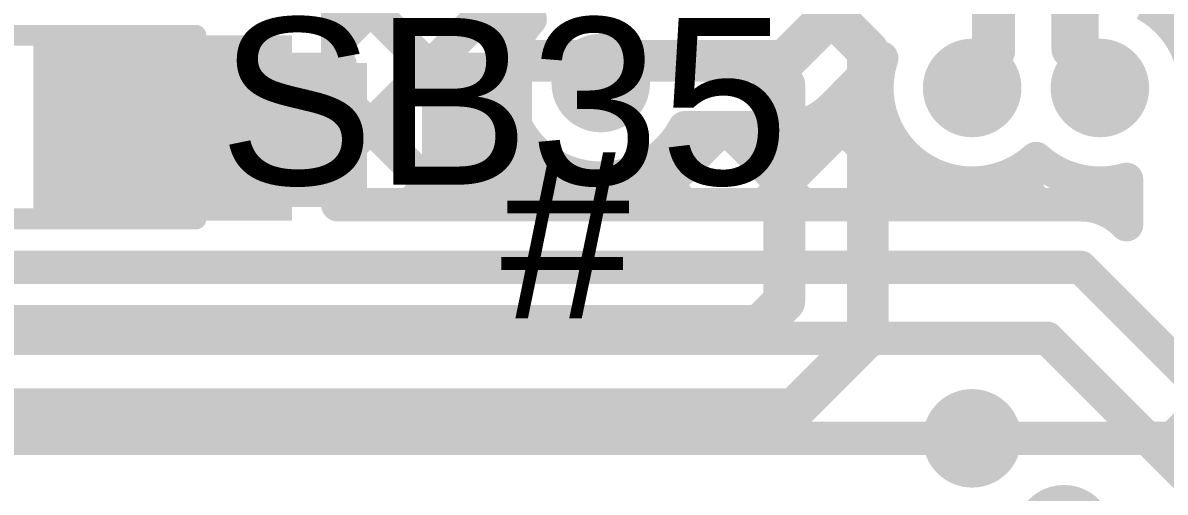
# Model space of a CAD drawing. Header units: millimetres. Extents: x -0.64 to 2.98, y -0.65 to 2.86.
# Drawn here: x 1.0685 to 1.3423, y 0.0951 to 0.2076 of the extents above; entities that cross this region are included whole.
import ezdxf

# ---------------------------------------------------------------- set-up
doc = ezdxf.new("R2010")
doc.units = ezdxf.units.MM
doc.header["$MEASUREMENT"] = 0
for name, color, linetype in [('BottomLayer', 5, 'Continuous'), ('BottomOverlay', 54, 'Continuous'), ('BottomPaste', 16, 'Continuous'), ('BottomSolder', 6, 'Continuous'), ('Mechanical2', 216, 'Continuous'), ('TopLayer', 1, 'Continuous'), ('TopOverlay', 2, 'Continuous'), ('TopPaste', 8, 'Continuous'), ('TopSolder', 216, 'Continuous'), ('ViaHoleLayer', 16, 'Continuous')]:
    doc.layers.add(name, color=color, linetype=linetype)
doc.styles.add('Arial', font='', dxfattribs={"height": 0.2})
doc.styles.get('Arial').set_extended_font_data('Arial')

# ---------------------------------------------------------------- blocks, each defined once
blk = doc.blocks.new('C___0402_B_36')
at = {"layer": 'BottomLayer'}
for points in [[(-0.0095, 0.0125), (-0.0095, -0.0125), (-0.0275, -0.0125), (-0.0275, 0.0125)], [(0.0275, 0.0125), (0.0275, -0.0125), (0.0095, -0.0125), (0.0095, 0.0125)]]:
    blk.add_hatch(color=5, dxfattribs=at).paths.add_polyline_path(points)
at = {"layer": 'BottomPaste'}
for points in [[(-0.0095, 0.0125), (-0.0095, -0.0125), (-0.0275, -0.0125), (-0.0275, 0.0125)], [(0.0275, 0.0125), (0.0275, -0.0125), (0.0095, -0.0125), (0.0095, 0.0125)]]:
    blk.add_hatch(color=16, dxfattribs=at).paths.add_polyline_path(points)
at = {"layer": 'BottomSolder'}
for points in [[(-0.00714, 0.01486), (-0.00714, -0.01486), (-0.02986, -0.01486), (-0.02986, 0.01486)], [(0.02986, 0.01486), (0.02986, -0.01486), (0.00714, -0.01486), (0.00714, 0.01486)]]:
    blk.add_hatch(color=6, dxfattribs=at).paths.add_polyline_path(points)
at = {"layer": 'BottomOverlay', "const_width": 0.005}
for points in [[(-0.011, 0.016), (-0.031, 0.016)], [(-0.031, 0.016), (-0.031, -0.016)], [(0.031, 0.016), (0.011, 0.016)], [(0.031, 0.016), (0.031, -0.016)], [(-0.011, -0.016), (-0.031, -0.016)], [(0.031, -0.016), (0.011, -0.016)]]:
    blk.add_lwpolyline(points, dxfattribs=at)
at = {"layer": 'BottomOverlay', "const_width": 0.0025}
for points in [[(-0.03225, 0.016, 1), (-0.02975, 0.016, 1)], [(-0.03225, 0.016, 1), (-0.02975, 0.016, 1)], [(-0.01225, 0.016, 1), (-0.00975, 0.016, 1)], [(0.00975, 0.016, 1), (0.01225, 0.016, 1)], [(0.02975, 0.016, 1), (0.03225, 0.016, 1)], [(0.02975, 0.016, 1), (0.03225, 0.016, 1)], [(-0.03225, -0.016, 1), (-0.02975, -0.016, 1)], [(-0.03225, -0.016, 1), (-0.02975, -0.016, 1)], [(-0.01225, -0.016, 1), (-0.00975, -0.016, 1)], [(0.00975, -0.016, 1), (0.01225, -0.016, 1)], [(0.02975, -0.016, 1), (0.03225, -0.016, 1)], [(0.02975, -0.016, 1), (0.03225, -0.016, 1)]]:
    blk.add_lwpolyline(points, format="xyb", close=True, dxfattribs=at)
blk = doc.blocks.new('SOLDER_BRIDGE_305')
at = {"layer": 'TopLayer'}
for points in [[(-0.045, -0.0175), (-0.045, 0.0175), (-0.015, 0.0175), (-0.015, -0.0175)], [(0.015, -0.0175), (0.015, 0.0175), (0.045, 0.0175), (0.045, -0.0175)]]:
    blk.add_hatch(color=1, dxfattribs=at).paths.add_polyline_path(points)
at = {"layer": 'TopPaste'}
for points in [[(-0.045, -0.0175), (-0.045, 0.0175), (-0.015, 0.0175), (-0.015, -0.0175)], [(0.015, -0.0175), (0.015, 0.0175), (0.045, 0.0175), (0.045, -0.0175)]]:
    blk.add_hatch(color=8, dxfattribs=at).paths.add_polyline_path(points)
at = {"layer": 'TopSolder'}
for points in [[(-0.049, -0.0215), (-0.049, 0.0215), (-0.011, 0.0215), (-0.011, -0.0215)], [(0.011, -0.0215), (0.011, 0.0215), (0.049, 0.0215), (0.049, -0.0215)]]:
    blk.add_hatch(color=216, dxfattribs=at).paths.add_polyline_path(points)
at = {"layer": 'TopOverlay', "const_width": 0.005}
for points in [[(-0.05, 0.022), (-0.05, -0.022)], [(0.05, 0.022), (-0.05, 0.022)], [(0.05, 0.022), (0.05, -0.022)], [(0.05, -0.022), (-0.05, -0.022)]]:
    blk.add_lwpolyline(points, dxfattribs=at)
at = {"layer": 'TopOverlay', "const_width": 0.0025}
for points in [[(-0.05125, 0.022, 1), (-0.04875, 0.022, 1)], [(-0.05125, 0.022, 1), (-0.04875, 0.022, 1)], [(0.04875, 0.022, 1), (0.05125, 0.022, 1)], [(0.04875, 0.022, 1), (0.05125, 0.022, 1)], [(-0.05125, -0.022, 1), (-0.04875, -0.022, 1)], [(-0.05125, -0.022, 1), (-0.04875, -0.022, 1)], [(0.04875, -0.022, 1), (0.05125, -0.022, 1)], [(0.04875, -0.022, 1), (0.05125, -0.022, 1)]]:
    blk.add_lwpolyline(points, format="xyb", close=True, dxfattribs=at)

msp = doc.modelspace()

# ---------------------------------------------------------------- hatches: boundary and pattern name
at = {"layer": 'BottomLayer'}
h = msp.add_hatch(color=5, dxfattribs=at)
edge = h.paths.add_edge_path()
edge.add_arc((1.207, 0.19319), 0.01181, 0, 360)
h = msp.add_hatch(color=5, dxfattribs=at)
edge = h.paths.add_edge_path()
edge.add_arc((1.296, 0.192), 0.01181, 0, 360)
h = msp.add_hatch(color=5, dxfattribs=at)
edge = h.paths.add_edge_path()
edge.add_arc((1.32662, 0.192), 0.01181, 0, 360)
msp.add_hatch(color=5, dxfattribs=at).paths.add_polyline_path([(1.107, 0.166), (1.151, 0.166), (1.151, 0.198), (1.107, 0.198)])
h = msp.add_hatch(color=5, dxfattribs=at)
edge = h.paths.add_edge_path()
edge.add_arc((1.11954, 0.18261), 0.01181, 0, 360)
h = msp.add_hatch(color=5, dxfattribs=at)
edge = h.paths.add_edge_path()
edge.add_arc((1.296, 0.108), 0.01181, 0, 360)
h = msp.add_hatch(color=5, dxfattribs=at)
edge = h.paths.add_edge_path()
edge.add_arc((1.318, 0.085), 0.01181, 0, 360)
at = {"layer": 'BottomSolder'}
h = msp.add_hatch(color=6, dxfattribs=at)
edge = h.paths.add_edge_path()
edge.add_arc((1.207, 0.19319), 0.00791, 0, 360)
h = msp.add_hatch(color=6, dxfattribs=at)
edge = h.paths.add_edge_path()
edge.add_arc((1.296, 0.192), 0.00791, 0, 360)
h = msp.add_hatch(color=6, dxfattribs=at)
edge = h.paths.add_edge_path()
edge.add_arc((1.32662, 0.192), 0.00791, 0, 360)
h = msp.add_hatch(color=6, dxfattribs=at)
edge = h.paths.add_edge_path()
edge.add_arc((1.11954, 0.18261), 0.00791, 0, 360)
h = msp.add_hatch(color=6, dxfattribs=at)
edge = h.paths.add_edge_path()
edge.add_arc((1.296, 0.108), 0.00791, 0, 360)
at = {"layer": 'TopLayer'}
msp.add_hatch(color=1, dxfattribs=at).paths.add_polyline_path([(1.075, 0.16016), (1.133, 0.16016), (1.133, 0.20461), (1.075, 0.20461)])
h = msp.add_hatch(color=1, dxfattribs=at)
edge = h.paths.add_edge_path()
edge.add_arc((1.207, 0.19319), 0.01181, 0, 360)
h = msp.add_hatch(color=1, dxfattribs=at)
edge = h.paths.add_edge_path()
edge.add_arc((1.296, 0.192), 0.01181, 0, 360)
h = msp.add_hatch(color=1, dxfattribs=at)
edge = h.paths.add_edge_path()
edge.add_arc((1.32662, 0.192), 0.01181, 0, 360)
h = msp.add_hatch(color=1, dxfattribs=at)
edge = h.paths.add_edge_path()
edge.add_arc((1.11954, 0.18261), 0.01181, 0, 360)
h = msp.add_hatch(color=1, dxfattribs=at)
edge = h.paths.add_edge_path()
edge.add_arc((1.296, 0.108), 0.01181, 0, 360)
h = msp.add_hatch(color=1, dxfattribs=at)
edge = h.paths.add_edge_path()
edge.add_arc((1.318, 0.085), 0.01181, 0, 360)
at = {"layer": 'TopSolder'}
h = msp.add_hatch(color=216, dxfattribs=at)
edge = h.paths.add_edge_path()
edge.add_arc((1.207, 0.19319), 0.00791, 0, 360)
h = msp.add_hatch(color=216, dxfattribs=at)
edge = h.paths.add_edge_path()
edge.add_arc((1.296, 0.192), 0.00791, 0, 360)
h = msp.add_hatch(color=216, dxfattribs=at)
edge = h.paths.add_edge_path()
edge.add_arc((1.32662, 0.192), 0.00791, 0, 360)
h = msp.add_hatch(color=216, dxfattribs=at)
edge = h.paths.add_edge_path()
edge.add_arc((1.11954, 0.18261), 0.00791, 0, 360)
h = msp.add_hatch(color=216, dxfattribs=at)
edge = h.paths.add_edge_path()
edge.add_arc((1.296, 0.108), 0.00791, 0, 360)
at = {"layer": 'ViaHoleLayer'}
h = msp.add_hatch(color=16, dxfattribs=at)
edge = h.paths.add_edge_path()
edge.add_arc((1.207, 0.19319), 0.00591, 0, 360)
h = msp.add_hatch(color=16, dxfattribs=at)
edge = h.paths.add_edge_path()
edge.add_arc((1.296, 0.192), 0.00591, 0, 360)
h = msp.add_hatch(color=16, dxfattribs=at)
edge = h.paths.add_edge_path()
edge.add_arc((1.32662, 0.192), 0.00591, 0, 360)
h = msp.add_hatch(color=16, dxfattribs=at)
edge = h.paths.add_edge_path()
edge.add_arc((1.11954, 0.18261), 0.00591, 0, 360)
h = msp.add_hatch(color=16, dxfattribs=at)
edge = h.paths.add_edge_path()
edge.add_arc((1.296, 0.108), 0.00591, 0, 360)

# ---------------------------------------------------------------- linework, layer by layer
at = {"layer": 'BottomLayer'}
for points, const_width in [([(1.344, 0.108), (1.738, 0.502)], 0.008), ([(1.301, 0.20119), (1.301, 0.31941)], 0.01), ([(1.32, 0.20142), (1.32, 0.31013)], 0.01), ([(1.25343, 0.2185), (1.271, 0.20093)], 0.01), ([(1.271, 0.13257), (1.271, 0.20093)], 0.01), ([(1.1795, 0.19264), (1.18536, 0.1985)], 0.01), ([(1.18536, 0.1985), (1.207, 0.1985)], 0.01), ([(1.21543, 0.1985), (1.24514, 0.1985)], 0.01), ([(1.24514, 0.1985), (1.251, 0.19264)], 0.01), ([(1.1795, 0.186), (1.1795, 0.19264)], 0.01), ([(1.251, 0.14086), (1.251, 0.19264)], 0.01), ([(1.1755, 0.182), (1.1795, 0.186)], 0.01), ([(1.24514, 0.135), (1.251, 0.14086)], 0.01), ([(1.063, 0.135), (1.132, 0.135)], 0.01), ([(1.132, 0.135), (1.24514, 0.135)], 0.01), ([(1.25343, 0.115), (1.271, 0.13257)], 0.01), ([(0.94828, 0.115), (1.25343, 0.115)], 0.01), ([(1.296, 0.108), (1.344, 0.108)], 0.008)]:
    msp.add_lwpolyline(points, dxfattribs=dict(at, const_width=const_width))
for points, const_width in [([(1.2685, 0.20093, 1), (1.2735, 0.20093, 1)], 0.005), ([(1.2685, 0.20093, 1), (1.2735, 0.20093, 1)], 0.005), ([(1.2985, 0.20119, 1), (1.3035, 0.20119, 1)], 0.005), ([(1.3175, 0.20142, 1), (1.3225, 0.20142, 1)], 0.005), ([(1.18286, 0.1985, 1), (1.18786, 0.1985, 1)], 0.005), ([(1.18286, 0.1985, 1), (1.18786, 0.1985, 1)], 0.005), ([(1.2045, 0.1985, 1), (1.2095, 0.1985, 1)], 0.005), ([(1.21293, 0.1985, 1), (1.21793, 0.1985, 1)], 0.005), ([(1.24264, 0.1985, 1), (1.24764, 0.1985, 1)], 0.005), ([(1.24264, 0.1985, 1), (1.24764, 0.1985, 1)], 0.005), ([(1.177, 0.19264, 1), (1.182, 0.19264, 1)], 0.005), ([(1.177, 0.19264, 1), (1.182, 0.19264, 1)], 0.005), ([(1.2485, 0.19264, 1), (1.2535, 0.19264, 1)], 0.005), ([(1.2485, 0.19264, 1), (1.2535, 0.19264, 1)], 0.005), ([(1.177, 0.186, 1), (1.182, 0.186, 1)], 0.005), ([(1.177, 0.186, 1), (1.182, 0.186, 1)], 0.005), ([(1.173, 0.182, 1), (1.178, 0.182, 1)], 0.005), ([(1.2485, 0.14086, 1), (1.2535, 0.14086, 1)], 0.005), ([(1.2485, 0.14086, 1), (1.2535, 0.14086, 1)], 0.005), ([(1.1295, 0.135, 1), (1.1345, 0.135, 1)], 0.005), ([(1.1295, 0.135, 1), (1.1345, 0.135, 1)], 0.005), ([(1.24264, 0.135, 1), (1.24764, 0.135, 1)], 0.005), ([(1.24264, 0.135, 1), (1.24764, 0.135, 1)], 0.005), ([(1.2685, 0.13257, 1), (1.2735, 0.13257, 1)], 0.005), ([(1.2685, 0.13257, 1), (1.2735, 0.13257, 1)], 0.005), ([(1.25093, 0.115, 1), (1.25593, 0.115, 1)], 0.005), ([(1.25093, 0.115, 1), (1.25593, 0.115, 1)], 0.005), ([(1.294, 0.108, 1), (1.298, 0.108, 1)], 0.004), ([(1.342, 0.108, 1), (1.346, 0.108, 1)], 0.004), ([(1.342, 0.108, 1), (1.346, 0.108, 1)], 0.004)]:
    msp.add_lwpolyline(points, format="xyb", close=True, dxfattribs=dict(at, const_width=const_width))
at = {"layer": 'Mechanical2', "const_width": 0.01}
msp.add_lwpolyline([(1.75783, 2.80917, -6.230382), (0.64896, 2.81029)], format="xyb", dxfattribs=at)
at = {"layer": 'TopLayer'}
for points, const_width in [([(1.144, 0.20329), (1.2298, 0.28909)], 0.008), ([(1.144, 0.24715), (1.187, 0.20415)], 0.008), ([(1.32131, 0.201), (1.32131, 0.22124)], 0.01), ([(1.144, 0.21887), (1.19887, 0.164)], 0.008), ([(1.25107, 0.1985), (1.27138, 0.21881)], 0.01), ([(1.34466, 0.20596), (1.35708, 0.21838)], 0.008), ([(1.144, 0.17501), (1.18542, 0.21643)], 0.008), ([(1.144, 0.20077), (1.144, 0.21561)], 0.008), ([(1.144, 0.20077), (1.144, 0.21561)], 0.008), ([(1.30131, 0.201), (1.30131, 0.21295)], 0.01), ([(1.296, 0.19569), (1.30131, 0.201)], 0.01), ([(1.32131, 0.201), (1.32662, 0.19569)], 0.01), ([(1.144, 0.164), (1.144, 0.20077)], 0.008), ([(1.21069, 0.19319), (1.216, 0.1985)], 0.01), ([(1.216, 0.1985), (1.25107, 0.1985)], 0.01), ([(1.2624, 0.1872), (1.27433, 0.19914)], 0.008), ([(1.296, 0.192), (1.296, 0.19569)], 0.01), ([(1.32662, 0.192), (1.32662, 0.19569)], 0.01), ([(1.207, 0.19319), (1.21069, 0.19319)], 0.01), ([(1.144, 0.19058), (1.17058, 0.164)], 0.008), ([(1.24613, 0.164), (1.27321, 0.19108)], 0.008), ([(1.16128, 0.164), (1.18488, 0.18761)], 0.008), ([(1.26142, 0.1863), (1.28372, 0.164)], 0.008), ([(1.21784, 0.164), (1.23634, 0.1825)], 0.008), ([(1.22715, 0.1825), (1.25107, 0.1825)], 0.008), ([(1.23693, 0.1825), (1.25543, 0.164)], 0.008), ([(1.3027, 0.164), (1.31266, 0.17396)], 0.008), ([(1.18956, 0.164), (1.19785, 0.17229)], 0.008), ([(1.21796, 0.17319), (1.22715, 0.164)], 0.008), ([(1.27441, 0.164), (1.2834, 0.17299)], 0.008), ([(1.30497, 0.17103), (1.312, 0.164)], 0.008), ([(1.333, 0.15921), (1.333, 0.1701)], 0.008), ([(1.32916, 0.16218), (1.333, 0.16602)], 0.008), ([(1.144, 0.164), (1.322, 0.164)], 0.008), ([(1, 0.149), (1.322, 0.149)], 0.008), ([(1.322, 0.149), (1.527, -0.056)], 0.008), ([(0.991, 0.132), (1.314, 0.132)], 0.008), ([(1.314, 0.132), (1.52168, -0.07569)], 0.008), ([(0.983, 0.108), (1.296, 0.108)], 0.008)]:
    msp.add_lwpolyline(points, dxfattribs=dict(at, const_width=const_width))
at = {"layer": 'TopLayer', "const_width": 0.008}
for points in [[(1.19009, 0.2085, -1.132461), (1.22715, 0.2345)], [(1.33731, 0.21215, -0.190321), (1.3482, 0.19941)], [(1.22715, 0.1825, -1.132461), (1.19009, 0.2085)], [(1.31131, 0.17509, -0.770022), (1.27433, 0.19914)], [(1.2624, 0.1872, -0.199231), (1.25107, 0.1825)], [(1.26238, 0.18719, -0.198912), (1.25107, 0.1825)], [(1.333, 0.1701, -0.260467), (1.31131, 0.17509)], [(1.322, 0.164, -0.198764), (1.3326, 0.15961)], [(1.322, 0.164, -0.198912), (1.33261, 0.15961)]]:
    msp.add_lwpolyline(points, format="xyb", dxfattribs=at)
at = {"layer": 'TopLayer'}
for points, const_width in [([(1.18809, 0.2085, 1), (1.19209, 0.2085, 1)], 0.004), ([(1.18809, 0.2085, 1), (1.19209, 0.2085, 1)], 0.004), ([(1.185, 0.20415, 1), (1.189, 0.20415, 1)], 0.004), ([(1.34266, 0.20596, 1), (1.34666, 0.20596, 1)], 0.004), ([(1.142, 0.20329, 1), (1.146, 0.20329, 1)], 0.004), ([(1.29881, 0.201, 1), (1.30381, 0.201, 1)], 0.005), ([(1.29881, 0.201, 1), (1.30381, 0.201, 1)], 0.005), ([(1.31881, 0.201, 1), (1.32381, 0.201, 1)], 0.005), ([(1.31881, 0.201, 1), (1.32381, 0.201, 1)], 0.005), ([(1.142, 0.20077, 1), (1.146, 0.20077, 1)], 0.004), ([(1.142, 0.20077, 1), (1.146, 0.20077, 1)], 0.004), ([(1.142, 0.20077, 1), (1.146, 0.20077, 1)], 0.004), ([(1.2135, 0.1985, 1), (1.2185, 0.1985, 1)], 0.005), ([(1.2135, 0.1985, 1), (1.2185, 0.1985, 1)], 0.005), ([(1.24857, 0.1985, 1), (1.25357, 0.1985, 1)], 0.005), ([(1.24857, 0.1985, 1), (1.25357, 0.1985, 1)], 0.005), ([(1.27233, 0.19914, 1), (1.27633, 0.19914, 1)], 0.004), ([(1.27233, 0.19914, 1), (1.27633, 0.19914, 1)], 0.004), ([(1.2935, 0.19569, 1), (1.2985, 0.19569, 1)], 0.005), ([(1.2935, 0.19569, 1), (1.2985, 0.19569, 1)], 0.005), ([(1.32412, 0.19569, 1), (1.32912, 0.19569, 1)], 0.005), ([(1.32412, 0.19569, 1), (1.32912, 0.19569, 1)], 0.005), ([(1.2045, 0.19319, 1), (1.2095, 0.19319, 1)], 0.005), ([(1.20819, 0.19319, 1), (1.21319, 0.19319, 1)], 0.005), ([(1.20819, 0.19319, 1), (1.21319, 0.19319, 1)], 0.005), ([(1.142, 0.19058, 1), (1.146, 0.19058, 1)], 0.004), ([(1.27121, 0.19108, 1), (1.27521, 0.19108, 1)], 0.004), ([(1.2935, 0.192, 1), (1.2985, 0.192, 1)], 0.005), ([(1.32412, 0.192, 1), (1.32912, 0.192, 1)], 0.005), ([(1.18288, 0.18761, 1), (1.18688, 0.18761, 1)], 0.004), ([(1.25942, 0.1863, 1), (1.26342, 0.1863, 1)], 0.004), ([(1.26038, 0.18719, 1), (1.26438, 0.18719, 1)], 0.004), ([(1.2604, 0.1872, 1), (1.2644, 0.1872, 1)], 0.004), ([(1.2604, 0.1872, 1), (1.2644, 0.1872, 1)], 0.004), ([(1.22515, 0.1825, 1), (1.22915, 0.1825, 1)], 0.004), ([(1.22515, 0.1825, 1), (1.22915, 0.1825, 1)], 0.004), ([(1.23434, 0.1825, 1), (1.23834, 0.1825, 1)], 0.004), ([(1.23493, 0.1825, 1), (1.23893, 0.1825, 1)], 0.004), ([(1.24907, 0.1825, 1), (1.25307, 0.1825, 1)], 0.004), ([(1.24907, 0.1825, 1), (1.25307, 0.1825, 1)], 0.004), ([(1.24907, 0.1825, 1), (1.25307, 0.1825, 1)], 0.004), ([(1.142, 0.17501, 1), (1.146, 0.17501, 1)], 0.004), ([(1.30931, 0.17509, 1), (1.31331, 0.17509, 1)], 0.004), ([(1.30931, 0.17509, 1), (1.31331, 0.17509, 1)], 0.004), ([(1.31066, 0.17396, 1), (1.31466, 0.17396, 1)], 0.004), ([(1.19585, 0.17229, 1), (1.19985, 0.17229, 1)], 0.004), ([(1.21596, 0.17319, 1), (1.21996, 0.17319, 1)], 0.004), ([(1.2814, 0.17299, 1), (1.2854, 0.17299, 1)], 0.004), ([(1.30297, 0.17103, 1), (1.30697, 0.17103, 1)], 0.004), ([(1.331, 0.1701, 1), (1.335, 0.1701, 1)], 0.004), ([(1.331, 0.1701, 1), (1.335, 0.1701, 1)], 0.004), ([(1.331, 0.16602, 1), (1.335, 0.16602, 1)], 0.004), ([(1.142, 0.164, 1), (1.146, 0.164, 1)], 0.004), ([(1.142, 0.164, 1), (1.146, 0.164, 1)], 0.004), ([(1.15928, 0.164, 1), (1.16328, 0.164, 1)], 0.004), ([(1.16858, 0.164, 1), (1.17258, 0.164, 1)], 0.004), ([(1.18756, 0.164, 1), (1.19156, 0.164, 1)], 0.004), ([(1.19687, 0.164, 1), (1.20087, 0.164, 1)], 0.004), ([(1.21584, 0.164, 1), (1.21984, 0.164, 1)], 0.004), ([(1.22515, 0.164, 1), (1.22915, 0.164, 1)], 0.004), ([(1.24413, 0.164, 1), (1.24813, 0.164, 1)], 0.004), ([(1.25343, 0.164, 1), (1.25743, 0.164, 1)], 0.004), ([(1.27241, 0.164, 1), (1.27641, 0.164, 1)], 0.004), ([(1.28172, 0.164, 1), (1.28572, 0.164, 1)], 0.004), ([(1.3007, 0.164, 1), (1.3047, 0.164, 1)], 0.004), ([(1.31, 0.164, 1), (1.314, 0.164, 1)], 0.004), ([(1.32, 0.164, 1), (1.324, 0.164, 1)], 0.004), ([(1.32, 0.164, 1), (1.324, 0.164, 1)], 0.004), ([(1.32, 0.164, 1), (1.324, 0.164, 1)], 0.004), ([(1.32716, 0.16218, 1), (1.33116, 0.16218, 1)], 0.004), ([(1.3306, 0.15961, 1), (1.3346, 0.15961, 1)], 0.004), ([(1.33061, 0.15961, 1), (1.33461, 0.15961, 1)], 0.004), ([(1.331, 0.15921, 1), (1.335, 0.15921, 1)], 0.004), ([(1.32, 0.149, 1), (1.324, 0.149, 1)], 0.004), ([(1.32, 0.149, 1), (1.324, 0.149, 1)], 0.004), ([(1.312, 0.132, 1), (1.316, 0.132, 1)], 0.004), ([(1.312, 0.132, 1), (1.316, 0.132, 1)], 0.004), ([(1.294, 0.108, 1), (1.298, 0.108, 1)], 0.004)]:
    msp.add_lwpolyline(points, format="xyb", close=True, dxfattribs=dict(at, const_width=const_width))

# ---------------------------------------------------------------- block references
at = {"rotation": 180}
for name, p in [('SOLDER_BRIDGE_305', (1.06, 0.18261)), ('C___0402_B_36', (1.157, 0.182))]:
    msp.add_blockref(name, p, dxfattribs=at)

# ---------------------------------------------------------------- texts
at = {"layer": 'BottomOverlay', "style": 'Arial'}
msp.add_text('#', height=0.04, rotation=180, dxfattribs=at).set_placement((1.214, 0.17657))
at = {"layer": 'TopOverlay', "style": 'Arial'}
msp.add_text('SB35', height=0.04, dxfattribs=at).set_placement((1.11544, 0.16882))

doc.saveas('drawing.dxf')
